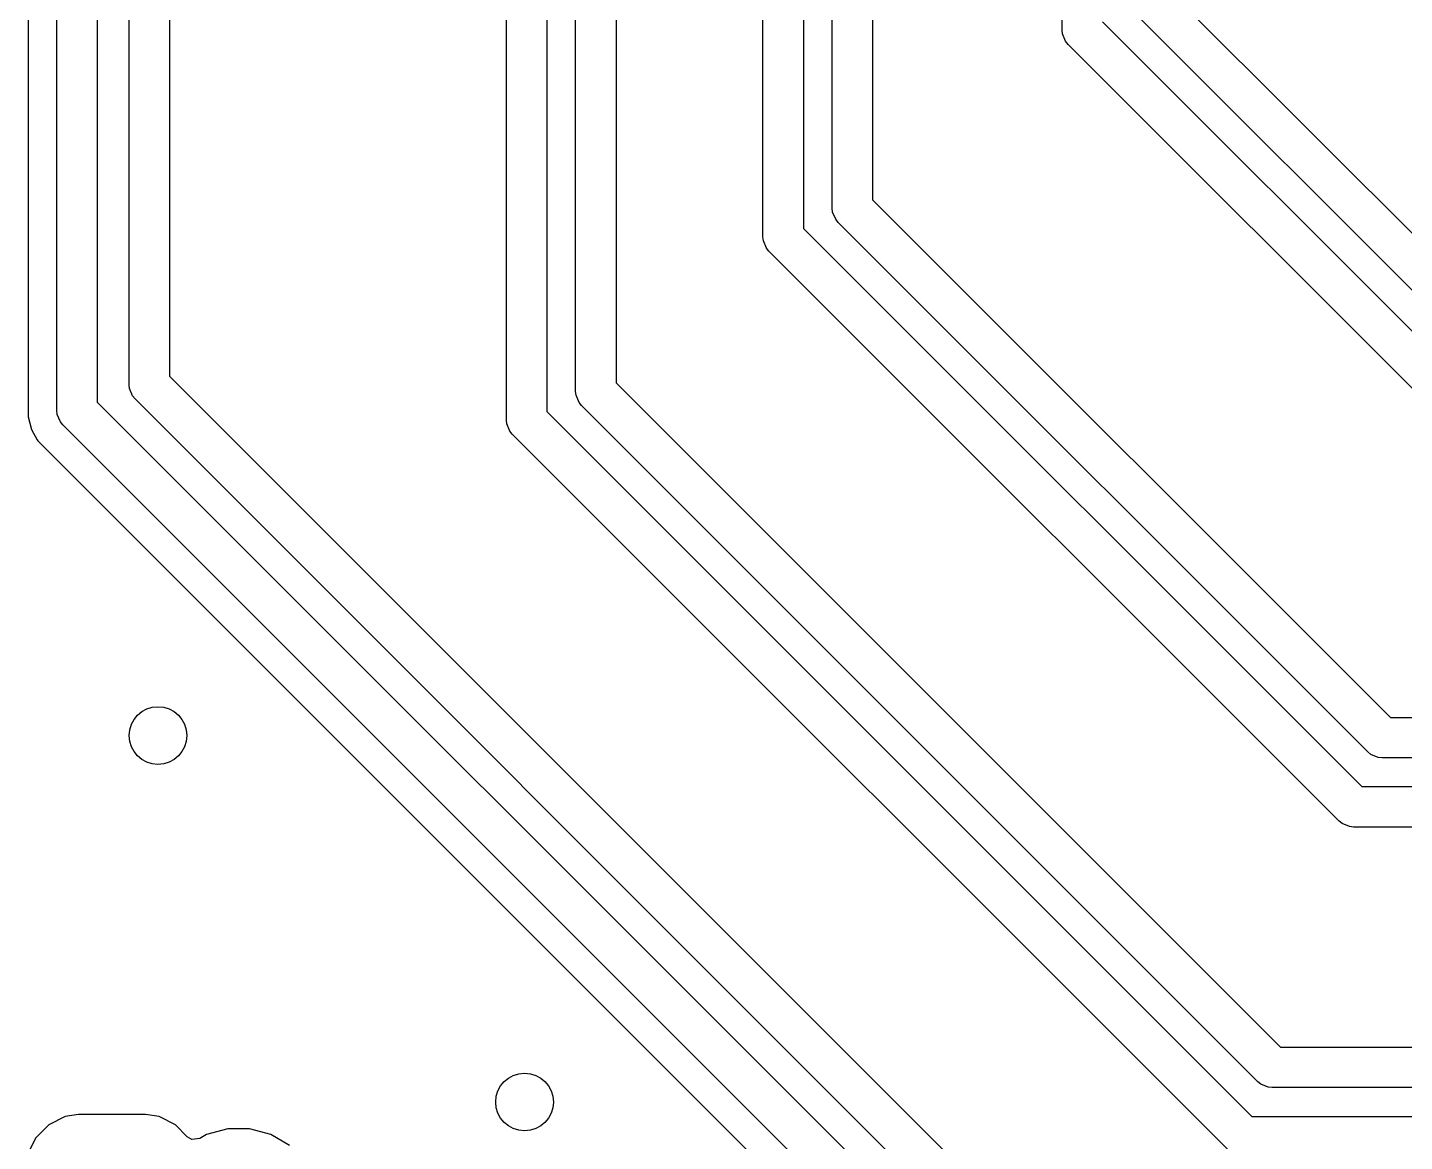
# Model space of a CAD drawing. Extents: x 2.36 to 5.14, y -5.39 to -2.61.
# Drawn here: x 3.7644 to 4.14, y -4.9108 to -4.6068 of the extents above; entities that cross this region are included whole.
import ezdxf

# ---------------------------------------------------------------- set-up
doc = ezdxf.new("R2010")
doc.units = 0
doc.header["$MEASUREMENT"] = 0
doc.layers.add('BLACK', color=7, linetype='CONTINUOUS')

msp = doc.modelspace()

# ---------------------------------------------------------------- linework, layer by layer
at = {"layer": 'BLACK', "linetype": 'CONTINUOUS'}
for p, q in [((4.04664, -4.60751), (4.04664, -4.1216)), ((3.98394, -4.65609), (3.98394, -4.13837)), ((3.99496, -4.13609), (3.99496, -4.6538)), ((3.96504, -4.66391), (3.96504, -4.1462)), ((3.97606, -4.14391), (3.97606, -4.66163)), ((3.77244, -4.71132), (3.77244, -4.1752)), ((3.78346, -4.1752), (3.78346, -4.70903)), ((3.79213, -4.70428), (3.79213, -4.1752)), ((3.80315, -4.1752), (3.80315, -4.70199)), ((3.92496, -4.17929), (3.92496, -4.7038)), ((3.91394, -4.70609), (3.91394, -4.18157)), ((3.90606, -4.19355), (3.90606, -4.71163)), ((3.89504, -4.71391), (3.89504, -4.19583)), ((3.76455, -4.28169), (3.76455, -4.71308)), ((4.07656, -4.5974), (4.1774, -4.69824)), ((4.17122, -4.70765), (4.06715, -4.60358)), ((4.04675, -4.60859), (4.04664, -4.60751)), ((4.04757, -4.61058), (4.04675, -4.60859)), ((4.05766, -4.60523), (4.16957, -4.71714)), ((4.04825, -4.61141), (4.04757, -4.61058)), ((4.16339, -4.72655), (4.04825, -4.61141)), ((3.98404, -4.65716), (3.98394, -4.65609)), ((3.98487, -4.65915), (3.98404, -4.65716)), ((3.99496, -4.6538), (4.1362, -4.79504)), ((3.98555, -4.65998), (3.98487, -4.65915)), ((4.13002, -4.80445), (3.98555, -4.65998)), ((3.96515, -4.66499), (3.96504, -4.66391)), ((3.97606, -4.66163), (4.12837, -4.81394)), ((3.96597, -4.66698), (3.96515, -4.66499)), ((3.96665, -4.66781), (3.96597, -4.66698)), ((4.12219, -4.82335), (3.96665, -4.66781)), ((3.80315, -4.70199), (4.08013, -4.97898)), ((3.79223, -4.70535), (3.79213, -4.70428)), ((3.79305, -4.70734), (3.79223, -4.70535)), ((3.91404, -4.70716), (3.91394, -4.70609)), ((3.92496, -4.7038), (4.1062, -4.88504)), ((3.78346, -4.70903), (4.07231, -4.99788)), ((3.79374, -4.70817), (3.79305, -4.70734)), ((4.07395, -4.98839), (3.79374, -4.70817)), ((3.91487, -4.70915), (3.91404, -4.70716)), ((3.91555, -4.70998), (3.91487, -4.70915)), ((4.10002, -4.89445), (3.91555, -4.70998)), ((3.76455, -4.71308), (3.76546, -4.71649)), ((3.77255, -4.71239), (3.77244, -4.71132)), ((3.77337, -4.71438), (3.77255, -4.71239)), ((3.90606, -4.71163), (4.09837, -4.90394)), ((3.76546, -4.71649), (3.76708, -4.71929)), ((3.77406, -4.71521), (3.77337, -4.71438)), ((4.06613, -5.00728), (3.77406, -4.71521)), ((3.89515, -4.71499), (3.89504, -4.71391)), ((3.89597, -4.71698), (3.89515, -4.71499)), ((3.89665, -4.71781), (3.89597, -4.71698)), ((3.76708, -4.71929), (3.76723, -4.71955)), ((3.76723, -4.71955), (4.06179, -5.01411)), ((4.09219, -4.91335), (3.89665, -4.71781)), ((4.1362, -4.79504), (4.5738, -4.79504)), ((4.13085, -4.80513), (4.13002, -4.80445)), ((4.13284, -4.80596), (4.13085, -4.80513)), ((4.13391, -4.80606), (4.13284, -4.80596)), ((4.57609, -4.80606), (4.13391, -4.80606)), ((4.12837, -4.81394), (4.58163, -4.81394)), ((4.12302, -4.82403), (4.12219, -4.82335)), ((4.12501, -4.82485), (4.12302, -4.82403)), ((4.12609, -4.82496), (4.12501, -4.82485)), ((4.58391, -4.82496), (4.12609, -4.82496)), ((4.1062, -4.88504), (4.6438, -4.88504)), ((4.10085, -4.89513), (4.10002, -4.89445)), ((4.10284, -4.89596), (4.10085, -4.89513)), ((4.10391, -4.89606), (4.10284, -4.89596)), ((4.64609, -4.89606), (4.10391, -4.89606)), ((3.77467, -4.90399), (3.77022, -4.90626)), ((3.77837, -4.90341), (3.77467, -4.90399)), ((3.77467, -4.90399), (3.77467, -4.90399)), ((3.7966, -4.90341), (3.77837, -4.90341)), ((3.80029, -4.90399), (3.7966, -4.90341)), ((3.80474, -4.90626), (3.80029, -4.90399)), ((3.80029, -4.90399), (3.80029, -4.90399)), ((3.80029, -4.90399), (3.80029, -4.90399)), ((4.09837, -4.90394), (4.65163, -4.90394)), ((3.77022, -4.90626), (3.76669, -4.90979)), ((3.80794, -4.90946), (3.80474, -4.90626)), ((3.80474, -4.90626), (3.80474, -4.90626)), ((3.81325, -4.90889), (3.81146, -4.90992)), ((3.81902, -4.90734), (3.81325, -4.90889)), ((3.81325, -4.90889), (3.81325, -4.90889)), ((3.82498, -4.90734), (3.81902, -4.90734)), ((3.81902, -4.90734), (3.81902, -4.90734)), ((3.83075, -4.90889), (3.82498, -4.90734)), ((3.82498, -4.90734), (3.82498, -4.90734)), ((3.83591, -4.91187), (3.83075, -4.90889)), ((3.83075, -4.90889), (3.83075, -4.90889)), ((3.76669, -4.90979), (3.76442, -4.91424)), ((3.80925, -4.91021), (3.80794, -4.90946)), ((3.81146, -4.90992), (3.80925, -4.91021))]:
    msp.add_line(p, q, dxfattribs=at)
at = {"layer": 'BLACK'}
for centre in [(3.8, -4.8), (3.9, -4.9)]:
    msp.add_circle(centre, 0.00787, dxfattribs=at)

doc.saveas('drawing.dxf')
